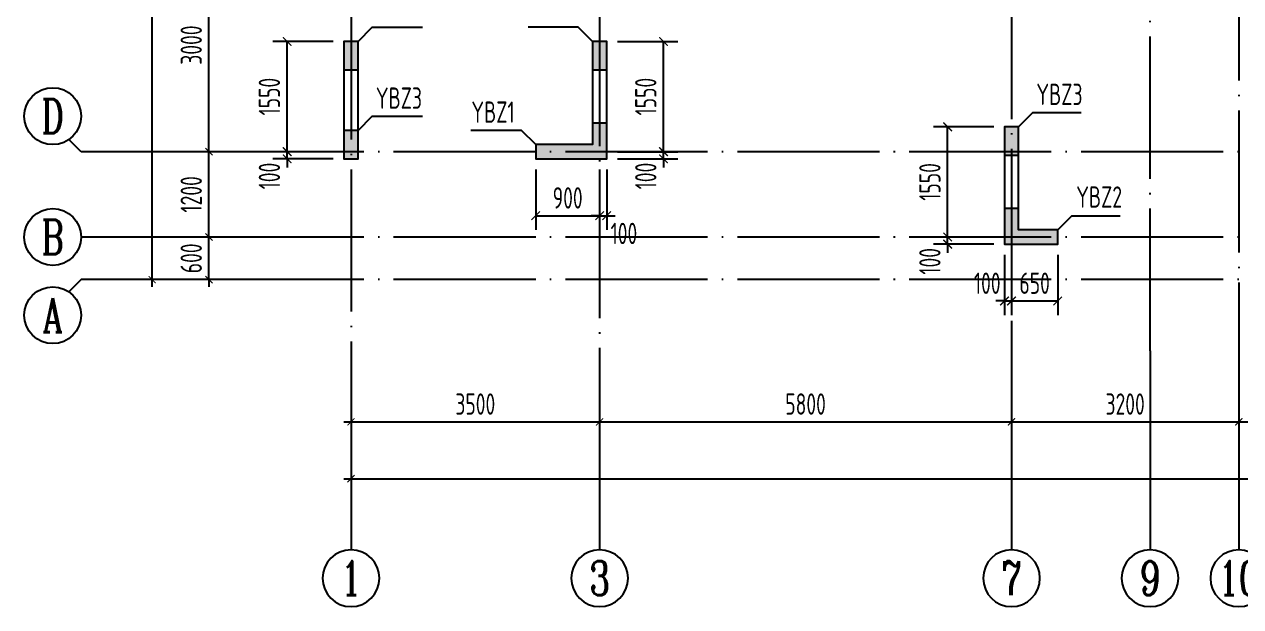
# Model space of a CAD drawing. Extents: x -1058961 to 23600, y -449123 to 2751847.
# Drawn here: x -449364 to -432238, y -120111 to -111919 of the extents above; entities that cross this region are included whole.
import ezdxf
from ezdxf.enums import TextEntityAlignment as Align

# ---------------------------------------------------------------- set-up
doc = ezdxf.new("R2010")
doc.units = 0
doc.header["$LTSCALE"] = 1000
doc.linetypes.add('DOTE', pattern=[2.42, 2, -0.2, 0.02, -0.2])
doc.layers.get('0').update_dxf_attribs({"linetype": 'CONTINUOUS'})
doc.layers.get('DEFPOINTS').update_dxf_attribs({"linetype": 'CONTINUOUS'})
for name, color, linetype in [('A-AXIS', 1, 'CONTINUOUS'), ('A-DOTE', 10, 'DOTE'), ('AXIS_NUM', 7, 'CONTINUOUS'), ('S-Q墙实线', 6, 'CONTINUOUS'), ('S-Q墙标注', 3, 'CONTINUOUS'), ('S-X详图填充', 252, 'CONTINUOUS'), ('S-X详图实线', 4, 'CONTINUOUS'), ('S-Y一般标注', 3, 'CONTINUOUS'), ('S-Z柱编号', 6, 'CONTINUOUS')]:
    doc.layers.add(name, color=color, linetype=linetype)
doc.styles.add('TSSD_Axis', font='complex.shx', dxfattribs={"width": 0.7, "bigfont": 'hztxt.shx'})
doc.styles.add('TSSD_DIMENSION', font='Tssdeng.shx', dxfattribs={"width": 0.7, "bigfont": 'tssdchn.shx'})
doc.styles.add('TSSD_REIN', font='tssdeng.shx', dxfattribs={"width": 0.7, "height": 300, "bigfont": 'tssdchn.shx'})
doc.styles.add('结构文字', font='zstxt.shx', dxfattribs={"width": 0.7, "bigfont": 'zshz.shx'})
doc.dimstyles.new('STRUCK', dxfattribs={"dimtxt": 400, "dimasz": 121, "dimexe": 200, "dimexo": 150, "dimgap": 115, "dimtad": 1, "dimdec": 0, "dimdsep": 46, "dimtxsty": '结构文字', "dimblk": 'ARCHTICK', "dimcen": 400, "dimclrd": 3, "dimclre": 3, "dimclrt": 7, "dimadec": 0, "dimazin": 0, "dimtfac": 1, "dimtdec": 0, "dimtix": 1, "dimtmove": 2, "dimatfit": 3, "dimldrblk": '_DIMX', "dimfxl": 0, "dimtolj": 1, "dimtzin": 0, "dimarcsym": 0})
doc.dimstyles.new('TSSD_100_100', dxfattribs={"dimtxt": 300, "dimasz": 100, "dimexe": 100, "dimexo": 250, "dimgap": 100, "dimtad": 1, "dimdec": 0, "dimzin": 0, "dimdsep": 46, "dimtxsty": 'TSSD_DIMENSION', "dimblk": 'ARCHTICK', "dimcen": 0, "dimdle": 100, "dimclrt": 7, "dimadec": 0, "dimazin": 0, "dimtfac": 1, "dimtdec": 0, "dimtix": 1, "dimtmove": 2, "dimatfit": 3, "dimldrblk": 'ARCHTICK', "dimfxl": 0, "dimtolj": 1, "dimtzin": 0, "dimarcsym": 0})

# ---------------------------------------------------------------- blocks, each defined once
blk = doc.blocks.new('ts_axno')
at = {"color": 0, "linetype": 'ByBlock', "lineweight": -2}
blk.add_circle((0, 0), 0.5, dxfattribs=at)
at = {"color": 0, "linetype": 'ByBlock', "lineweight": -2, "style": 'TSSD_Axis', "width": 0.7}
blk.add_attdef('A', text='', height=0.6, dxfattribs=at).set_placement((0, 0), align=Align.MIDDLE_CENTER)
blk = doc.blocks.new('_ArchTick')
at = {"color": 0, "linetype": 'ByBlock', "const_width": 0.15}
blk.add_lwpolyline([(-0.5, -0.5), (0.5, 0.5)], dxfattribs=at)
blk = doc.blocks.new('*D1085')
at = {"layer": 'DEFPOINTS', "color": 0}
for p in [(2600, 5200), (3600, 5200), (3600, 4600)]:
    blk.add_point(p, dxfattribs=at)
at = {"layer": 'S-Y一般标注', "color": 0, "lineweight": -2}
for p, q in [((3350, 5200), (2500, 5200)), ((2600, 5200), (2600, 5300)), ((2600, 4600), (2600, 5200)), ((3350, 4600), (2500, 4600)), ((2600, 4600), (2600, 4500))]:
    blk.add_line(p, q, dxfattribs=at)
at = {"layer": 'S-Y一般标注', "color": 0, "lineweight": -2, "xscale": 100, "yscale": 100, "zscale": 100}
for p, rotation in [((2600, 5200), 270), ((2600, 4600), 90)]:
    blk.add_blockref('_ArchTick', p, dxfattribs=dict(at, rotation=rotation))
at = {"layer": 'S-Y一般标注', "color": 7, "insert": (2350, 4900), "char_height": 300, "attachment_point": 5, "rotation": 90, "style": 'TSSD_DIMENSION'}
blk.add_mtext('\\A1;600', dxfattribs=at)
blk = doc.blocks.new('*D1091')
at = {"layer": 'DEFPOINTS', "color": 0}
for p in [(1800, 17150), (3600, 17150), (3600, 4600)]:
    blk.add_point(p, dxfattribs=at)
at = {"layer": 'S-Y一般标注', "color": 0, "lineweight": -2}
for p, q in [((3350, 17150), (1700, 17150)), ((1800, 4500), (1800, 17250)), ((3350, 4600), (1700, 4600))]:
    blk.add_line(p, q, dxfattribs=at)
at = {"layer": 'S-Y一般标注', "color": 0, "lineweight": -2, "xscale": 100, "yscale": 100, "zscale": 100}
for p, rotation in [((1800, 17150), 90), ((1800, 4600), 270)]:
    blk.add_blockref('_ArchTick', p, dxfattribs=dict(at, rotation=rotation))
at = {"layer": 'S-Y一般标注', "color": 7, "insert": (1550, 10875), "char_height": 300, "attachment_point": 5, "rotation": 90, "style": 'TSSD_DIMENSION'}
blk.add_mtext('\\A1;12550', dxfattribs=at)
blk = doc.blocks.new('*D1093')
at = {"layer": 'DEFPOINTS', "color": 0}
for p in [(2600, 6400), (3600, 6400), (3600, 5200)]:
    blk.add_point(p, dxfattribs=at)
at = {"layer": 'S-Y一般标注', "color": 0, "lineweight": -2}
for p, q in [((3350, 6400), (2500, 6400)), ((2600, 5100), (2600, 6500)), ((3350, 5200), (2500, 5200))]:
    blk.add_line(p, q, dxfattribs=at)
at = {"layer": 'S-Y一般标注', "color": 0, "lineweight": -2, "xscale": 100, "yscale": 100, "zscale": 100}
for p, rotation in [((2600, 6400), 90), ((2600, 5200), 270)]:
    blk.add_blockref('_ArchTick', p, dxfattribs=dict(at, rotation=rotation))
at = {"layer": 'S-Y一般标注', "color": 7, "insert": (2350, 5800), "char_height": 300, "attachment_point": 5, "rotation": 90, "style": 'TSSD_DIMENSION'}
blk.add_mtext('\\A1;1200', dxfattribs=at)
blk = doc.blocks.new('*D1094')
at = {"layer": 'DEFPOINTS', "color": 0}
for p in [(2600, 9400), (3600, 9400), (3600, 6400)]:
    blk.add_point(p, dxfattribs=at)
at = {"layer": 'S-Y一般标注', "color": 0, "lineweight": -2}
for p, q in [((2600, 6300), (2600, 9500)), ((3350, 9400), (2500, 9400)), ((3350, 6400), (2500, 6400))]:
    blk.add_line(p, q, dxfattribs=at)
at = {"layer": 'S-Y一般标注', "color": 0, "lineweight": -2, "xscale": 100, "yscale": 100, "zscale": 100}
for p, rotation in [((2600, 9400), 90), ((2600, 6400), 270)]:
    blk.add_blockref('_ArchTick', p, dxfattribs=dict(at, rotation=rotation))
at = {"layer": 'S-Y一般标注', "color": 7, "insert": (2350, 7900), "char_height": 300, "attachment_point": 5, "rotation": 90, "style": 'TSSD_DIMENSION'}
blk.add_mtext('\\A1;3000', dxfattribs=at)
blk = doc.blocks.new('*D1099')
at = {"layer": 'DEFPOINTS', "color": 0}
for p in [(8100, 3600), (13900, 3600), (13900, 2600)]:
    blk.add_point(p, dxfattribs=at)
at = {"layer": 'S-Y一般标注', "color": 0, "lineweight": -2}
for p, q in [((8100, 3350), (8100, 2500)), ((13900, 3350), (13900, 2500)), ((8000, 2600), (14000, 2600))]:
    blk.add_line(p, q, dxfattribs=at)
at = {"layer": 'S-Y一般标注', "color": 0, "lineweight": -2, "xscale": 100, "yscale": 100, "zscale": 100, "rotation": 180}
blk.add_blockref('_ArchTick', (8100, 2600), dxfattribs=at)
at = {"layer": 'S-Y一般标注', "color": 0, "lineweight": -2, "xscale": 100, "yscale": 100, "zscale": 100}
blk.add_blockref('_ArchTick', (13900, 2600), dxfattribs=at)
at = {"layer": 'S-Y一般标注', "color": 7, "insert": (11000, 2850), "char_height": 300, "attachment_point": 5, "style": 'TSSD_DIMENSION'}
blk.add_mtext('\\A1;5800', dxfattribs=at)
blk = doc.blocks.new('*D1100')
at = {"layer": 'DEFPOINTS', "color": 0}
for p in [(17100, 3600), (20300, 3600), (20300, 2600)]:
    blk.add_point(p, dxfattribs=at)
at = {"layer": 'S-Y一般标注', "color": 0, "lineweight": -2}
for p, q in [((17100, 3350), (17100, 2500)), ((20300, 3350), (20300, 2500)), ((17000, 2600), (20400, 2600))]:
    blk.add_line(p, q, dxfattribs=at)
at = {"layer": 'S-Y一般标注', "color": 0, "lineweight": -2, "xscale": 100, "yscale": 100, "zscale": 100, "rotation": 180}
blk.add_blockref('_ArchTick', (17100, 2600), dxfattribs=at)
at = {"layer": 'S-Y一般标注', "color": 0, "lineweight": -2, "xscale": 100, "yscale": 100, "zscale": 100}
blk.add_blockref('_ArchTick', (20300, 2600), dxfattribs=at)
at = {"layer": 'S-Y一般标注', "color": 7, "insert": (18700, 2850), "char_height": 300, "attachment_point": 5, "style": 'TSSD_DIMENSION'}
blk.add_mtext('\\A1;3200', dxfattribs=at)
blk = doc.blocks.new('*D1107')
at = {"layer": 'DEFPOINTS', "color": 0}
for p in [(4600, 3600), (54600, 3600), (54600, 1800)]:
    blk.add_point(p, dxfattribs=at)
at = {"layer": 'S-Y一般标注', "color": 0, "lineweight": -2}
for p, q in [((4600, 3350), (4600, 1700)), ((54600, 3350), (54600, 1700)), ((4500, 1800), (54700, 1800))]:
    blk.add_line(p, q, dxfattribs=at)
at = {"layer": 'S-Y一般标注', "color": 0, "lineweight": -2, "xscale": 100, "yscale": 100, "zscale": 100, "rotation": 180}
blk.add_blockref('_ArchTick', (4600, 1800), dxfattribs=at)
at = {"layer": 'S-Y一般标注', "color": 0, "lineweight": -2, "xscale": 100, "yscale": 100, "zscale": 100}
blk.add_blockref('_ArchTick', (54600, 1800), dxfattribs=at)
at = {"layer": 'S-Y一般标注', "color": 7, "insert": (29600, 2050), "char_height": 300, "attachment_point": 5, "style": 'TSSD_DIMENSION'}
blk.add_mtext('\\A1;50000', dxfattribs=at)
blk = doc.blocks.new('*D1108')
at = {"layer": 'DEFPOINTS', "color": 0}
for p in [(13900, 3600), (17100, 3600), (17100, 2600)]:
    blk.add_point(p, dxfattribs=at)
at = {"layer": 'S-Y一般标注', "color": 0, "lineweight": -2}
for p, q in [((13900, 3350), (13900, 2500)), ((17100, 3350), (17100, 2500)), ((13800, 2600), (17200, 2600))]:
    blk.add_line(p, q, dxfattribs=at)
at = {"layer": 'S-Y一般标注', "color": 0, "lineweight": -2, "xscale": 100, "yscale": 100, "zscale": 100, "rotation": 180}
blk.add_blockref('_ArchTick', (13900, 2600), dxfattribs=at)
at = {"layer": 'S-Y一般标注', "color": 0, "lineweight": -2, "xscale": 100, "yscale": 100, "zscale": 100}
blk.add_blockref('_ArchTick', (17100, 2600), dxfattribs=at)
at = {"layer": 'S-Y一般标注', "color": 7, "insert": (15500, 2850), "char_height": 300, "attachment_point": 5, "style": 'TSSD_DIMENSION'}
blk.add_mtext('\\A1;3200', dxfattribs=at)
blk = doc.blocks.new('*D1109')
at = {"layer": 'DEFPOINTS', "color": 0}
for p in [(4600, 3600), (8100, 3600), (8100, 2600)]:
    blk.add_point(p, dxfattribs=at)
at = {"layer": 'S-Y一般标注', "color": 0, "lineweight": -2}
for p, q in [((4600, 3350), (4600, 2500)), ((8100, 3350), (8100, 2500)), ((4500, 2600), (8200, 2600))]:
    blk.add_line(p, q, dxfattribs=at)
at = {"layer": 'S-Y一般标注', "color": 0, "lineweight": -2, "xscale": 100, "yscale": 100, "zscale": 100, "rotation": 180}
blk.add_blockref('_ArchTick', (4600, 2600), dxfattribs=at)
at = {"layer": 'S-Y一般标注', "color": 0, "lineweight": -2, "xscale": 100, "yscale": 100, "zscale": 100}
blk.add_blockref('_ArchTick', (8100, 2600), dxfattribs=at)
at = {"layer": 'S-Y一般标注', "color": 7, "insert": (6350, 2850), "char_height": 300, "attachment_point": 5, "style": 'TSSD_DIMENSION'}
blk.add_mtext('\\A1;3500', dxfattribs=at)
blk = doc.blocks.new('*D118')
at = {"layer": 'DEFPOINTS', "color": 0}
for p in [(-445664, -113711), (-444864, -113711), (-444864, -113811)]:
    blk.add_point(p, dxfattribs=at)
at = {"layer": 'S-Q墙标注', "color": 3, "lineweight": -2}
for p, q in [((-445014, -113711), (-445864, -113711)), ((-445664, -113711), (-445664, -113590)), ((-445664, -113811), (-445664, -113711)), ((-445014, -113811), (-445864, -113811)), ((-445664, -113811), (-445664, -113932))]:
    blk.add_line(p, q, dxfattribs=at)
at = {"layer": 'S-Q墙标注', "color": 3, "lineweight": -2, "xscale": 121, "yscale": 121, "zscale": 121}
for p, rotation in [((-445664, -113711), 270), ((-445664, -113811), 90)]:
    blk.add_blockref('_ArchTick', p, dxfattribs=dict(at, rotation=rotation))
at = {"layer": 'S-Q墙标注', "color": 7, "insert": (-445914, -114053), "char_height": 300, "attachment_point": 5, "rotation": 90, "style": 'TSSD_REIN'}
blk.add_mtext('\\A1;100', dxfattribs=at)
blk = doc.blocks.new('_DIMX')
blk.add_line((-150, 0), (150, 0))
at = {"const_width": 50}
blk.add_lwpolyline([(-70, -70), (70, 70)], dxfattribs=at)
blk = doc.blocks.new('*D119')
at = {"layer": 'DEFPOINTS', "color": 0}
for p in [(-445664, -112161), (-444864, -112161), (-444864, -113711)]:
    blk.add_point(p, dxfattribs=at)
at = {"layer": 'S-Q墙标注', "color": 3, "lineweight": -2}
for p, q in [((-445014, -112161), (-445864, -112161)), ((-445664, -113711), (-445664, -112161)), ((-445014, -113711), (-445864, -113711))]:
    blk.add_line(p, q, dxfattribs=at)
at = {"layer": 'S-Q墙标注', "color": 3, "lineweight": -2, "xscale": 121, "yscale": 121, "zscale": 121}
for p, rotation in [((-445664, -112161), 90), ((-445664, -113711), 270)]:
    blk.add_blockref('_ArchTick', p, dxfattribs=dict(at, rotation=rotation))
at = {"layer": 'S-Q墙标注', "color": 7, "insert": (-445914, -112936), "char_height": 300, "attachment_point": 5, "rotation": 90, "style": 'TSSD_REIN'}
blk.add_mtext('\\A1;1550', dxfattribs=at)
blk = doc.blocks.new('*D122')
at = {"layer": 'DEFPOINTS', "color": 0}
for p in [(-441164, -113711), (-440364, -113711), (-441164, -113811)]:
    blk.add_point(p, dxfattribs=at)
at = {"layer": 'S-Q墙标注', "color": 3, "lineweight": -2}
for p, q in [((-441014, -113711), (-440164, -113711)), ((-440364, -113711), (-440364, -113590)), ((-440364, -113811), (-440364, -113711)), ((-441014, -113811), (-440164, -113811)), ((-440364, -113811), (-440364, -113932))]:
    blk.add_line(p, q, dxfattribs=at)
at = {"layer": 'S-Q墙标注', "color": 3, "lineweight": -2, "xscale": 121, "yscale": 121, "zscale": 121}
for p, rotation in [((-440364, -113711), 270), ((-440364, -113811), 90)]:
    blk.add_blockref('_ArchTick', p, dxfattribs=dict(at, rotation=rotation))
at = {"layer": 'S-Q墙标注', "color": 7, "insert": (-440614, -114053), "char_height": 300, "attachment_point": 5, "rotation": 90, "style": 'TSSD_REIN'}
blk.add_mtext('\\A1;100', dxfattribs=at)
blk = doc.blocks.new('*D123')
at = {"layer": 'DEFPOINTS', "color": 0}
for p in [(-441164, -112161), (-440364, -112161), (-441164, -113711)]:
    blk.add_point(p, dxfattribs=at)
at = {"layer": 'S-Q墙标注', "color": 3, "lineweight": -2}
for p, q in [((-441014, -112161), (-440164, -112161)), ((-440364, -113711), (-440364, -112161)), ((-441014, -113711), (-440164, -113711))]:
    blk.add_line(p, q, dxfattribs=at)
at = {"layer": 'S-Q墙标注', "color": 3, "lineweight": -2, "xscale": 121, "yscale": 121, "zscale": 121}
for p, rotation in [((-440364, -112161), 90), ((-440364, -113711), 270)]:
    blk.add_blockref('_ArchTick', p, dxfattribs=dict(at, rotation=rotation))
at = {"layer": 'S-Q墙标注', "color": 7, "insert": (-440614, -112936), "char_height": 300, "attachment_point": 5, "rotation": 90, "style": 'TSSD_REIN'}
blk.add_mtext('\\A1;1550', dxfattribs=at)
blk = doc.blocks.new('*D124')
at = {"layer": 'DEFPOINTS', "color": 0}
for p in [(-442164, -113811), (-441264, -113811), (-441264, -114611)]:
    blk.add_point(p, dxfattribs=at)
at = {"layer": 'S-Q墙标注', "color": 3, "lineweight": -2}
for p, q in [((-442164, -113961), (-442164, -114811)), ((-441264, -113961), (-441264, -114811)), ((-442164, -114611), (-441264, -114611))]:
    blk.add_line(p, q, dxfattribs=at)
at = {"layer": 'S-Q墙标注', "color": 3, "lineweight": -2, "xscale": 121, "yscale": 121, "zscale": 121, "rotation": 180}
blk.add_blockref('_ArchTick', (-442164, -114611), dxfattribs=at)
at = {"layer": 'S-Q墙标注', "color": 3, "lineweight": -2, "xscale": 121, "yscale": 121, "zscale": 121}
blk.add_blockref('_ArchTick', (-441264, -114611), dxfattribs=at)
at = {"layer": 'S-Q墙标注', "color": 7, "insert": (-441714, -114361), "char_height": 300, "attachment_point": 5, "style": 'TSSD_REIN'}
blk.add_mtext('\\A1;900', dxfattribs=at)
blk = doc.blocks.new('*D125')
at = {"layer": 'DEFPOINTS', "color": 0}
for p in [(-441264, -113811), (-441164, -113811), (-441164, -114611)]:
    blk.add_point(p, dxfattribs=at)
at = {"layer": 'S-Q墙标注', "color": 3, "lineweight": -2}
for p, q in [((-441264, -113961), (-441264, -114811)), ((-441164, -113961), (-441164, -114811)), ((-441264, -114611), (-441385, -114611)), ((-441264, -114611), (-441164, -114611)), ((-441164, -114611), (-441043, -114611))]:
    blk.add_line(p, q, dxfattribs=at)
at = {"layer": 'S-Q墙标注', "color": 3, "lineweight": -2, "xscale": 121, "yscale": 121, "zscale": 121}
blk.add_blockref('_ArchTick', (-441264, -114611), dxfattribs=at)
at = {"layer": 'S-Q墙标注', "color": 3, "lineweight": -2, "xscale": 121, "yscale": 121, "zscale": 121, "rotation": 180}
blk.add_blockref('_ArchTick', (-441164, -114611), dxfattribs=at)
at = {"layer": 'S-Q墙标注', "color": 7, "insert": (-440922, -114861), "char_height": 300, "attachment_point": 5, "style": 'TSSD_REIN'}
blk.add_mtext('\\A1;100', dxfattribs=at)
blk = doc.blocks.new('*D126')
at = {"layer": 'DEFPOINTS', "color": 0}
for p in [(-436364, -114911), (-435564, -114911), (-435564, -115011)]:
    blk.add_point(p, dxfattribs=at)
at = {"layer": 'S-Q墙标注', "color": 3, "lineweight": -2}
for p, q in [((-435714, -114911), (-436564, -114911)), ((-436364, -114911), (-436364, -114790)), ((-436364, -115011), (-436364, -114911)), ((-435714, -115011), (-436564, -115011)), ((-436364, -115011), (-436364, -115132))]:
    blk.add_line(p, q, dxfattribs=at)
at = {"layer": 'S-Q墙标注', "color": 3, "lineweight": -2, "xscale": 121, "yscale": 121, "zscale": 121}
for p, rotation in [((-436364, -114911), 270), ((-436364, -115011), 90)]:
    blk.add_blockref('_ArchTick', p, dxfattribs=dict(at, rotation=rotation))
at = {"layer": 'S-Q墙标注', "color": 7, "insert": (-436614, -115253), "char_height": 300, "attachment_point": 5, "rotation": 90, "style": 'TSSD_REIN'}
blk.add_mtext('\\A1;100', dxfattribs=at)
blk = doc.blocks.new('*D127')
at = {"layer": 'DEFPOINTS', "color": 0}
for p in [(-436364, -113361), (-435564, -113361), (-435564, -114911)]:
    blk.add_point(p, dxfattribs=at)
at = {"layer": 'S-Q墙标注', "color": 3, "lineweight": -2}
for p, q in [((-435714, -113361), (-436564, -113361)), ((-436364, -114911), (-436364, -113361)), ((-435714, -114911), (-436564, -114911))]:
    blk.add_line(p, q, dxfattribs=at)
at = {"layer": 'S-Q墙标注', "color": 3, "lineweight": -2, "xscale": 121, "yscale": 121, "zscale": 121}
for p, rotation in [((-436364, -113361), 90), ((-436364, -114911), 270)]:
    blk.add_blockref('_ArchTick', p, dxfattribs=dict(at, rotation=rotation))
at = {"layer": 'S-Q墙标注', "color": 7, "insert": (-436614, -114136), "char_height": 300, "attachment_point": 5, "rotation": 90, "style": 'TSSD_REIN'}
blk.add_mtext('\\A1;1550', dxfattribs=at)
blk = doc.blocks.new('*D128')
at = {"layer": 'DEFPOINTS', "color": 0}
for p in [(-435564, -115011), (-435464, -115011), (-435464, -115811)]:
    blk.add_point(p, dxfattribs=at)
at = {"layer": 'S-Q墙标注', "color": 3, "lineweight": -2}
for p, q in [((-435564, -115161), (-435564, -116011)), ((-435464, -115161), (-435464, -116011)), ((-435564, -115811), (-435685, -115811)), ((-435564, -115811), (-435464, -115811)), ((-435464, -115811), (-435343, -115811))]:
    blk.add_line(p, q, dxfattribs=at)
at = {"layer": 'S-Q墙标注', "color": 3, "lineweight": -2, "xscale": 121, "yscale": 121, "zscale": 121}
blk.add_blockref('_ArchTick', (-435564, -115811), dxfattribs=at)
at = {"layer": 'S-Q墙标注', "color": 3, "lineweight": -2, "xscale": 121, "yscale": 121, "zscale": 121, "rotation": 180}
blk.add_blockref('_ArchTick', (-435464, -115811), dxfattribs=at)
at = {"layer": 'S-Q墙标注', "color": 7, "insert": (-435806, -115561), "char_height": 300, "attachment_point": 5, "style": 'TSSD_REIN'}
blk.add_mtext('\\A1;100', dxfattribs=at)
blk = doc.blocks.new('*D129')
at = {"layer": 'DEFPOINTS', "color": 0}
for p in [(-435464, -115011), (-434814, -115011), (-434814, -115811)]:
    blk.add_point(p, dxfattribs=at)
at = {"layer": 'S-Q墙标注', "color": 3, "lineweight": -2}
for p, q in [((-435464, -115161), (-435464, -116011)), ((-434814, -115161), (-434814, -116011)), ((-435464, -115811), (-434814, -115811))]:
    blk.add_line(p, q, dxfattribs=at)
at = {"layer": 'S-Q墙标注', "color": 3, "lineweight": -2, "xscale": 121, "yscale": 121, "zscale": 121, "rotation": 180}
blk.add_blockref('_ArchTick', (-435464, -115811), dxfattribs=at)
at = {"layer": 'S-Q墙标注', "color": 3, "lineweight": -2, "xscale": 121, "yscale": 121, "zscale": 121}
blk.add_blockref('_ArchTick', (-434814, -115811), dxfattribs=at)
at = {"layer": 'S-Q墙标注', "color": 7, "insert": (-435139, -115561), "char_height": 300, "attachment_point": 5, "style": 'TSSD_REIN'}
blk.add_mtext('\\A1;650', dxfattribs=at)
blk = doc.blocks.new('20210726.16395156')
at = {"layer": 'A-AXIS'}
for p, q in [((800, 6400), (628.4, 6571.7)), ((3600, 6400), (800, 6400)), ((3600, 5200), (800, 5200)), ((800, 4600), (628.4, 4428.4)), ((3600, 4600), (800, 4600)), ((4600, 3600), (4600, 800)), ((8100, 3600), (8100, 800)), ((13900, 3600), (13900, 800)), ((15850, 3600), (15850, 800)), ((17100, 3600), (17100, 800))]:
    blk.add_line(p, q, dxfattribs=at)
at = {"layer": 'A-DOTE'}
for p, q in [((4600, 18249.9), (4600, 3600)), ((13900.2, 13700), (13900, 3600)), ((15850, 3600), (15850, 11500)), ((8100, 10900), (8100, 3600)), ((17100, 9400), (17100, 3600)), ((55600, 6400), (3600, 6400)), ((55600, 5200), (3600, 5200)), ((55600, 4600), (3600, 4600))]:
    blk.add_line(p, q, dxfattribs=at)
at = {"layer": 'A-AXIS'}
ref = blk.add_blockref('ts_axno', (400, 6900), dxfattribs=dict(at, xscale=800, yscale=800, zscale=800, rotation=180))
ref.add_attrib('C', 'D', dxfattribs={"layer": 'AXIS_NUM', "height": 480, "style": 'TSSD_Axis', "width": 0.7}).set_placement((400, 6900), align=Align.MIDDLE_CENTER)
ref = blk.add_blockref('ts_axno', (400, 5200), dxfattribs=dict(at, xscale=800, yscale=800, zscale=800))
ref.add_attrib('A', 'B', dxfattribs={"layer": 'AXIS_NUM', "height": 480, "style": 'TSSD_Axis', "width": 0.7}).set_placement((400, 5200), align=Align.MIDDLE_CENTER)
ref = blk.add_blockref('ts_axno', (400, 4100), dxfattribs=dict(at, xscale=800, yscale=800, zscale=800))
ref.add_attrib('F', 'A', dxfattribs={"layer": 'AXIS_NUM', "height": 480, "style": 'TSSD_Axis', "width": 0.7}).set_placement((400, 4100), align=Align.MIDDLE_CENTER)
ref = blk.add_blockref('ts_axno', (4600, 400), dxfattribs=dict(at, xscale=-800, yscale=800, zscale=800, rotation=180))
ref.add_attrib('1', '1', dxfattribs={"layer": 'AXIS_NUM', "height": 480, "style": 'TSSD_Axis', "width": 0.7}).set_placement((4600, 400), align=Align.MIDDLE_CENTER)
ref = blk.add_blockref('ts_axno', (8100, 400), dxfattribs=dict(at, xscale=-800, yscale=800, zscale=800, rotation=180))
ref.add_attrib('2', '3', dxfattribs={"layer": 'AXIS_NUM', "height": 480, "style": 'TSSD_Axis', "width": 0.7}).set_placement((8100, 400), align=Align.MIDDLE_CENTER)
ref = blk.add_blockref('ts_axno', (13900, 400), dxfattribs=dict(at, xscale=-800, yscale=800, zscale=800, rotation=180))
ref.add_attrib('5', '7', dxfattribs={"layer": 'AXIS_NUM', "height": 480, "style": 'TSSD_Axis', "width": 0.7}).set_placement((13900, 400), align=Align.MIDDLE_CENTER)
ref = blk.add_blockref('ts_axno', (15850, 400), dxfattribs=dict(at, xscale=-800, yscale=800, zscale=800, rotation=180))
ref.add_attrib('5', '9', dxfattribs={"layer": 'AXIS_NUM', "height": 480, "style": 'TSSD_Axis', "width": 0.7}).set_placement((15850, 400), align=Align.MIDDLE_CENTER)
ref = blk.add_blockref('ts_axno', (17100, 400), dxfattribs=dict(at, xscale=-800, yscale=800, zscale=800, rotation=180))
ref.add_attrib('8', '10', dxfattribs={"layer": 'AXIS_NUM', "height": 480, "style": 'TSSD_Axis', "width": 0.7}).set_placement((17100, 400), align=Align.MIDDLE_CENTER)
at = {"layer": 'S-Y一般标注'}
for base, p1, p2, picture, middle in [((1800, 17150), (3600, 4600), (3600, 17150), '*D1091', (1550, 10875)), ((2600, 9400), (3600, 6400), (3600, 9400), '*D1094', (2350, 7900)), ((2600, 6400), (3600, 5200), (3600, 6400), '*D1093', (2350, 5800)), ((2600, 5200), (3600, 4600), (3600, 5200), '*D1085', (2350, 4900))]:
    dim = blk.add_linear_dim(base=base, p1=p1, p2=p2, angle=90, dimstyle='TSSD_100_100', dxfattribs=at)
    dim.commit()
    dim.dimension.update_dxf_attribs({"geometry": picture, "text_midpoint": middle})
for base, p1, p2, picture, middle in [((54600, 1800), (4600, 3600), (54600, 3600), '*D1107', (29600, 2050)), ((8100, 2600), (4600, 3600), (8100, 3600), '*D1109', (6350, 2850)), ((13900, 2600), (8100, 3600), (13900, 3600), '*D1099', (11000, 2850)), ((17100, 2600), (13900, 3600), (17100, 3600), '*D1108', (15500, 2850)), ((20300, 2600), (17100, 3600), (20300, 3600), '*D1100', (18700, 2850))]:
    dim = blk.add_linear_dim(base=base, p1=p1, p2=p2, dimstyle='TSSD_100_100', dxfattribs=at)
    dim.commit()
    dim.dimension.update_dxf_attribs({"geometry": picture, "text_midpoint": middle})

msp = doc.modelspace()

# ---------------------------------------------------------------- hatches: boundary and pattern name
at = {"layer": 'S-X详图填充'}
h = msp.add_hatch(color=256, dxfattribs=at)
h.dxf.hatch_style = 1
h.paths.add_polyline_path([(-444864.38, -112560.95), (-444664.38, -112560.95), (-444664.38, -112160.95), (-444864.38, -112160.95)])
h = msp.add_hatch(color=256, dxfattribs=at)
h.dxf.hatch_style = 1
h.paths.add_polyline_path([(-441364.38, -112560.95), (-441164.38, -112560.95), (-441164.38, -112160.95), (-441364.38, -112160.95)])
h = msp.add_hatch(color=256, dxfattribs=at)
h.dxf.hatch_style = 1
h.paths.add_polyline_path([(-441164.38, -113310.95), (-441364.38, -113310.95), (-441364.38, -113610.95), (-442164.38, -113610.95), (-442164.38, -113810.95), (-441164.38, -113810.95)])
h = msp.add_hatch(color=256, dxfattribs=at)
h.dxf.hatch_style = 1
h.paths.add_polyline_path([(-435564.38, -113760.96), (-435364.38, -113760.96), (-435364.38, -113360.96), (-435564.38, -113360.96)])
h = msp.add_hatch(color=256, dxfattribs=at)
h.dxf.hatch_style = 1
h.paths.add_polyline_path([(-444664.38, -113410.95), (-444864.38, -113410.95), (-444864.38, -113810.95), (-444664.38, -113810.95)])
h = msp.add_hatch(color=256, dxfattribs=at)
h.dxf.hatch_style = 1
h.paths.add_polyline_path([(-435364.38, -114510.96), (-435564.38, -114510.96), (-435564.38, -115010.96), (-434814.4, -115010.96), (-434814.4, -114810.96), (-435364.38, -114810.96)])

# ---------------------------------------------------------------- linework, layer by layer
at = {"layer": 'S-Q墙实线'}
for points in [[(-444664.38, -113810.95), (-444664.38, -112160.95), (-444864.38, -112160.95), (-444864.38, -113810.95)], [(-435564.38, -115010.96), (-434814.4, -115010.96), (-434814.4, -114810.96), (-435364.38, -114810.96), (-435364.38, -113360.96), (-435564.38, -113360.96)]]:
    msp.add_lwpolyline(points, close=True, dxfattribs=at)
msp.add_lwpolyline([(-442064.4, -113610.95), (-442164.38, -113610.95), (-442164.38, -113810.95), (-442064.4, -113810.95), (-441164.38, -113810.95), (-441164.38, -112160.95), (-441364.38, -112160.95), (-441364.38, -113610.95), (-442064.4, -113610.95)], dxfattribs=at)
at = {"layer": 'S-X详图实线'}
for points in [[(-444864.38, -112560.95), (-444664.38, -112560.95), (-444664.38, -112160.95), (-444864.38, -112160.95), (-444864.38, -112560.95)], [(-441364.38, -112560.95), (-441164.38, -112560.95), (-441164.38, -112160.95), (-441364.38, -112160.95), (-441364.38, -112560.95)], [(-441164.38, -113310.95), (-441364.38, -113310.95), (-441364.38, -113610.95), (-442164.38, -113610.95), (-442164.38, -113810.95), (-441164.38, -113810.95), (-441164.38, -113310.95)], [(-435564.38, -113760.96), (-435364.38, -113760.96), (-435364.38, -113360.96), (-435564.38, -113360.96), (-435564.38, -113760.96)], [(-444664.38, -113410.95), (-444864.38, -113410.95), (-444864.38, -113810.95), (-444664.38, -113810.95), (-444664.38, -113410.95)], [(-435364.38, -114510.96), (-435564.38, -114510.96), (-435564.38, -115010.96), (-434814.4, -115010.96), (-434814.4, -114810.96), (-435364.38, -114810.96), (-435364.38, -114510.96)]]:
    msp.add_lwpolyline(points, close=True, dxfattribs=at)
at = {"layer": 'S-Z柱编号', "color": 7}
for points in [[(-444664.38, -112160.99), (-444464.38, -111960.99), (-443757, -111960.99)], [(-441364.38, -112160.95), (-441564.38, -111960.95), (-442268.26, -111960.95)], [(-435364.38, -113360.96), (-435164.38, -113160.96), (-434485.78, -113160.96)], [(-444664.38, -113410.95), (-444464.38, -113210.95), (-443757, -113210.95)], [(-442164.38, -113610.95), (-442364.38, -113410.95), (-443079.6, -113410.95)], [(-434814.4, -114810.96), (-434614.4, -114610.96), (-433936.54, -114610.96)]]:
    msp.add_lwpolyline(points, dxfattribs=at)

# ---------------------------------------------------------------- block references
at = {"layer": 'A-DOTE'}
msp.add_blockref('20210726.16395156', (-449364.4, -120111), dxfattribs=at)

# ---------------------------------------------------------------- texts
at = {"layer": 'S-Z柱编号', "color": 7, "style": 'TSSD_REIN', "width": 0.7}
for s, p in [('YBZ3', (-444415.41, -113197.21)), ('YBZ3', (-435114.55, -113144.21)), ('YBZ1', (-443070.15, -113394.11)), ('YBZ2', (-434554.17, -114588.56))]:
    msp.add_text(s, height=300, dxfattribs=at).set_placement(p, align=Align.BOTTOM_LEFT)

# ---------------------------------------------------------------- dimensions: what is measured, and where the dimension line sits
at = {"layer": 'S-Q墙标注'}
for base, p1, p2, picture, middle in [((-445664.38, -112160.99), (-444864.38, -113710.95), (-444864.38, -112160.99), '*D119', (-445914.38, -112935.97)), ((-440364.38, -112160.95), (-441164.38, -113710.95), (-441164.38, -112160.95), '*D123', (-440614.38, -112935.95)), ((-436364.38, -113360.96), (-435564.38, -114910.95), (-435564.38, -113360.96), '*D127', (-436614.38, -114135.96))]:
    dim = msp.add_linear_dim(base=base, p1=p1, p2=p2, angle=90, dimstyle='STRUCK', override={"dimtxt": 300, "dimgap": 100, "dimtxsty": 'TSSD_REIN'}, dxfattribs=at)
    dim.commit()
    dim.dimension.update_dxf_attribs({"geometry": picture, "text_midpoint": middle})
for base, p1, p2, picture, middle in [((-445664.38, -113710.95), (-444864.38, -113810.95), (-444864.38, -113710.95), '*D118', (-445914.38, -114052.88)), ((-440364.38, -113710.95), (-441164.38, -113810.95), (-441164.38, -113710.95), '*D122', (-440614.38, -114052.88)), ((-436364.38, -114910.95), (-435564.38, -115010.96), (-435564.38, -114910.95), '*D126', (-436614.38, -115252.89))]:
    dim = msp.add_linear_dim(base=base, p1=p1, p2=p2, angle=90, dimstyle='STRUCK', override={"dimtxt": 300, "dimgap": 100, "dimtxsty": 'TSSD_REIN'}, dxfattribs=at)
    dim.commit()
    dim.dimension.update_dxf_attribs({"geometry": picture, "text_midpoint": middle, "dimtype": 160})
for base, p1, p2, picture, middle in [((-441264.4, -114610.95), (-442164.38, -113810.95), (-441264.4, -113810.95), '*D124', (-441714.39, -114360.95)), ((-434814.4, -115810.96), (-435464.36, -115010.96), (-434814.4, -115010.96), '*D129', (-435139.38, -115560.96))]:
    dim = msp.add_linear_dim(base=base, p1=p1, p2=p2, dimstyle='STRUCK', override={"dimtxt": 300, "dimgap": 100, "dimtxsty": 'TSSD_REIN'}, dxfattribs=at)
    dim.commit()
    dim.dimension.update_dxf_attribs({"geometry": picture, "text_midpoint": middle})
for base, p1, p2, picture, middle in [((-441164.38, -114610.95), (-441264.4, -113810.95), (-441164.38, -113810.95), '*D125', (-440922.46, -114860.95)), ((-435464.36, -115810.96), (-435564.38, -115010.96), (-435464.36, -115010.96), '*D128', (-435806.31, -115560.96))]:
    dim = msp.add_linear_dim(base=base, p1=p1, p2=p2, dimstyle='STRUCK', override={"dimtxt": 300, "dimgap": 100, "dimtxsty": 'TSSD_REIN'}, dxfattribs=at)
    dim.commit()
    dim.dimension.update_dxf_attribs({"geometry": picture, "text_midpoint": middle, "dimtype": 160})

doc.saveas('drawing.dxf')
